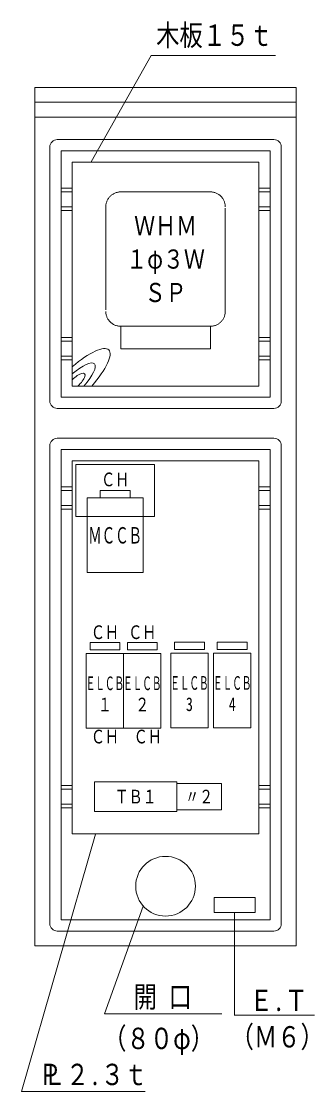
# Model space of a CAD drawing. Units: millimetres, scale not verified. Extents: x 396 to 6718, y 6971 to 11281.
# Drawn here: x 1706 to 2099, y 7963 to 9396 of the extents above; entities that cross this region are included whole.
import ezdxf
from ezdxf.enums import TextEntityAlignment as Align

# ---------------------------------------------------------------- set-up
doc = ezdxf.new("R2010")
doc.units = ezdxf.units.MM
doc.header["$LTSCALE"] = 23.0001
doc.linetypes.add('CHAIN', pattern=[18.5, 12, -1.5, 3.5, -1.5])
doc.linetypes.add('DASHED_SPACED', pattern=[12, 6, -6])
doc.layers.add('寸法', color=3, linetype='Continuous', lineweight=13)
doc.layers.add('本体', color=7, linetype='Continuous', lineweight=20)
doc.styles.add('ＭＳ ゴシック', font='')
doc.styles.get('ＭＳ ゴシック').set_extended_font_data('MS Gothic')

# ---------------------------------------------------------------- blocks, each defined once
blk = doc.blocks.new('filled_arrow')
at = {"color": 0, "linetype": 'Continuous', "lineweight": -2}
blk.add_solid([(7.5, 1.25), (0, 0), (7.5, -1.25)], dxfattribs=at)

msp = doc.modelspace()

# ---------------------------------------------------------------- linework, layer by layer
at = {"layer": '寸法', "color": 1}
for p, q in [((1991.78, 8202.61), (1991.78, 8064.37)), ((1991.78, 8065.02), (2098.86, 8065.02))]:
    msp.add_line(p, q, dxfattribs=at)
for points in [[(1799.56, 9207.61), (1799.65, 9207.76), (1879.96, 9350.32), (2046.64, 9350.32)], [(1805.41, 8307.61), (1805.36, 8307.43), (1706.23, 7962.55), (1872.05, 7962.55)], [(1869.24, 8211.19), (1869.18, 8211.02), (1817.52, 8066.52), (1974.82, 8066.52)]]:
    msp.add_lwpolyline(points, dxfattribs=at)
at = {"layer": '本体'}
for p, q in [((2074.28, 9307.61), (1724.28, 9307.61)), ((1724.28, 9307.61), (1724.28, 8157.61)), ((2074.28, 8157.61), (2074.28, 9307.61)), ((2074.28, 9287.61), (1724.28, 9287.61)), ((2074.28, 9267.61), (1724.28, 9267.61)), ((2044.28, 9237.61), (1754.28, 9237.61)), ((1744.28, 9227.61), (1744.28, 8887.61)), ((1759.28, 8892.61), (1759.28, 9222.61)), ((1759.28, 9222.61), (2039.28, 9222.61)), ((2039.28, 8892.61), (2039.28, 9222.61)), ((2054.28, 8887.61), (2054.28, 9227.61)), ((1774.28, 8907.61), (1774.28, 9207.61)), ((1774.28, 9207.61), (2024.28, 9207.61)), ((2024.28, 8907.61), (2024.28, 9207.61)), ((1759.28, 9172.61), (1774.28, 9172.61)), ((2039.28, 9172.61), (2024.28, 9172.61)), ((1774.28, 9142.61), (1759.28, 9142.61)), ((2024.28, 9142.61), (2039.28, 9142.61)), ((1759.28, 8972.61), (1774.28, 8972.61)), ((2039.28, 8972.61), (2024.28, 8972.61)), ((1774.28, 8942.61), (1759.28, 8942.61)), ((2024.28, 8942.61), (2039.28, 8942.61)), ((1774.28, 8907.61), (2024.28, 8907.61)), ((1759.28, 8892.61), (2039.28, 8892.61)), ((1754.28, 8877.61), (2044.28, 8877.61)), ((1754.28, 8837.61), (2044.28, 8837.61)), ((1744.28, 8187.61), (1744.28, 8827.61)), ((1759.28, 8822.61), (2039.28, 8822.61)), ((1759.28, 8822.61), (1759.28, 8192.61)), ((2039.28, 8822.61), (2039.28, 8192.61)), ((2054.28, 8827.61), (2054.28, 8187.61)), ((1774.28, 8807.61), (2024.28, 8807.61)), ((1774.28, 8807.61), (1774.28, 8307.61)), ((2024.28, 8807.61), (2024.28, 8307.61)), ((1759.28, 8772.61), (1774.28, 8772.61)), ((2039.28, 8772.61), (2024.28, 8772.61)), ((1774.28, 8742.61), (1759.28, 8742.61)), ((2024.28, 8742.61), (2039.28, 8742.61)), ((1759.28, 8372.61), (1774.28, 8372.61)), ((1804.28, 8377.61), (1804.28, 8337.61)), ((1804.28, 8377.61), (1914.28, 8377.61)), ((1914.28, 8377.61), (1914.28, 8337.61)), ((1914.28, 8375.11), (1974.28, 8375.11)), ((1974.28, 8375.11), (1974.28, 8340.11)), ((2039.28, 8372.61), (2024.28, 8372.61)), ((1774.28, 8342.61), (1759.28, 8342.61)), ((2024.28, 8342.61), (2039.28, 8342.61)), ((1914.28, 8337.61), (1804.28, 8337.61)), ((1914.28, 8340.11), (1974.28, 8340.11)), ((1774.28, 8307.61), (2024.28, 8307.61)), ((1759.28, 8192.61), (2039.28, 8192.61)), ((2044.28, 8177.61), (1754.28, 8177.61)), ((1724.28, 8157.61), (2074.28, 8157.61))]:
    msp.add_line(p, q, dxfattribs=at)
at = {"layer": '本体', "linetype": 'DASHED_SPACED'}
for p, q in [((1759.28, 9167.61), (1774.28, 9167.61)), ((1959.28, 9167.61), (1839.28, 9167.61)), ((2039.28, 9167.61), (2024.28, 9167.61)), ((1774.28, 9147.61), (1759.28, 9147.61)), ((1819.28, 9147.61), (1819.28, 9007.61)), ((1979.28, 9007.61), (1979.28, 9147.61)), ((2024.28, 9147.61), (2039.28, 9147.61)), ((1839.28, 8987.61), (1839.28, 8957.61)), ((1839.28, 8987.61), (1959.28, 8987.61)), ((1959.28, 8957.61), (1959.28, 8987.61)), ((1759.28, 8967.61), (1774.28, 8967.61)), ((2039.28, 8967.61), (2024.28, 8967.61)), ((1774.28, 8947.61), (1759.28, 8947.61)), ((1839.28, 8957.61), (1959.28, 8957.61)), ((2024.28, 8947.61), (2039.28, 8947.61)), ((1759.28, 8767.61), (1774.28, 8767.61)), ((2039.28, 8767.61), (2024.28, 8767.61)), ((1774.28, 8747.61), (1759.28, 8747.61)), ((2024.28, 8747.61), (2039.28, 8747.61)), ((1759.28, 8367.61), (1774.28, 8367.61)), ((2039.28, 8367.61), (2024.28, 8367.61)), ((1774.28, 8347.61), (1759.28, 8347.61)), ((2024.28, 8347.61), (2039.28, 8347.61))]:
    msp.add_line(p, q, dxfattribs=at)
at = {"layer": '本体', "linetype": 'CHAIN'}
msp.add_lwpolyline([(1779.28, 8802.61), (1884.28, 8802.61), (1884.28, 8732.61), (1779.28, 8732.61)], close=True, dxfattribs=at)
at = {"layer": '本体'}
for points in [[(1811.78, 8767.61), (1851.78, 8767.61), (1851.78, 8757.61), (1811.78, 8757.61)], [(1794.28, 8757.61), (1869.28, 8757.61), (1869.28, 8657.61), (1794.28, 8657.61)], [(1798.11, 8564.18), (1838.11, 8564.18), (1838.11, 8554.18), (1798.11, 8554.18)], [(1848.11, 8564.18), (1888.11, 8564.18), (1888.11, 8554.18), (1848.11, 8554.18)], [(1911.24, 8564.62), (1951.24, 8564.62), (1951.24, 8554.62), (1911.24, 8554.62)], [(1968.59, 8564.62), (2008.59, 8564.62), (2008.59, 8554.62), (1968.59, 8554.62)], [(1793.11, 8549.18), (1843.11, 8549.18), (1843.11, 8449.18), (1793.11, 8449.18)], [(1843.11, 8549.18), (1893.11, 8549.18), (1893.11, 8449.18), (1843.11, 8449.18)], [(1906.24, 8549.62), (1956.24, 8549.62), (1956.24, 8449.62), (1906.24, 8449.62)], [(1963.59, 8549.62), (2013.59, 8549.62), (2013.59, 8449.62), (1963.59, 8449.62)], [(1964.28, 8222.61), (2019.28, 8222.61), (2019.28, 8202.61), (1964.28, 8202.61)]]:
    msp.add_lwpolyline(points, close=True, dxfattribs=at)
msp.add_circle((1899.28, 8237.61), 40, dxfattribs=at)
for centre, start, end in [((1754.28, 9227.61), 90, 180), ((2044.28, 9227.61), 0, 90), ((1754.28, 8887.61), 180, 270), ((2044.28, 8887.61), 270, 0), ((1754.28, 8827.61), 90, 180), ((2044.28, 8827.61), 0, 90), ((1754.28, 8187.61), 180, 270), ((2044.28, 8187.61), 270, 0)]:
    msp.add_arc(centre, 10, start, end, dxfattribs=at)
at = {"layer": '本体', "linetype": 'DASHED_SPACED'}
for centre, start, end in [((1839.28, 9147.61), 90, 179.99999), ((1959.28, 9147.61), 0, 90), ((1839.28, 9007.61), 179.99999, 269.99999), ((1959.28, 9007.61), 269.99999, 359.99999)]:
    msp.add_arc(centre, 20, start, end, dxfattribs=at)
at = {"layer": '本体'}
for centre, major_axis, ratio, start_param, end_param in [((1774.28, 8907.61), (48.98, 48.35), 0.277613, 4.9865881, 7.5865545), ((1774.28, 8907.85), (29.73, 29.49), 0.278999, 4.9787119, 7.5839597), ((1778.76, 8912.39), (12.08, 11.7), 0.335935, 4.649661, 7.8999184)]:
    msp.add_ellipse(centre, major_axis=major_axis, ratio=ratio, start_param=start_param, end_param=end_param, dxfattribs=at)

# ---------------------------------------------------------------- block references
at = {"layer": '寸法', "color": 1, "xscale": 0.024, "yscale": 0.024}
for p, rotation in [((1799.56, 9207.61), 60.6), ((1805.41, 8307.61), 254), ((1869.24, 8211.19), 250.3)]:
    msp.add_blockref('filled_arrow', p, dxfattribs=dict(at, rotation=rotation))

# ---------------------------------------------------------------- texts
at = {"layer": '寸法', "style": 'ＭＳ ゴシック', "width": 0.8}
for s, p in [('木板１５ｔ', (1886.74, 9354.62)), ('開 口', (1856.52, 8066.61)), ('Ｅ.Ｔ', (2011.79, 8061.92)), (' （８０φ）', (1800.23, 8010.9)), ('（Ｍ６）', (1986.41, 8013.06)), ('Ｐ', (1729.02, 7962.64)), ('Ｌ２.３ｔ', (1734.59, 7962.64))]:
    msp.add_text(s, height=28.59, dxfattribs=at).set_placement(p, align=Align.BOTTOM_LEFT)
at = {"layer": '本体', "style": 'ＭＳ ゴシック'}
for s, height, width, p in [('ＷＨＭ', 25.66, 0.8, (1899.28, 9122.36)), ('１φ３Ｗ', 25.66, 0.8, (1899.28, 9077.61)), ('ＳＰ', 25.66, 0.8, (1899.28, 9032.85)), ('ＣＨ', 18.33, 0.75, (1831.78, 8782.46)), ('ＭＣＣＢ', 21.99, 0.6, (1831.78, 8707.61)), ('ＣＨ', 18.33, 0.75, (1818.11, 8577.85)), ('ＣＨ', 18.33, 0.75, (1868.11, 8577.85)), ('ＥＬＣＢ', 18.33, 0.5, (1818.11, 8509.4)), ('ＥＬＣＢ', 18.33, 0.5, (1868.11, 8509.4)), ('ＥＬＣＢ', 18.33, 0.5, (1931.24, 8509.84)), ('ＥＬＣＢ', 18.33, 0.5, (1988.59, 8509.84)), ('１', 18.33, 0.75, (1818.11, 8480.97)), ('２', 18.33, 0.75, (1868.11, 8480.97)), ('3', 18.33, 0.75, (1931.24, 8481.41)), ('4', 18.33, 0.75, (1988.59, 8481.41)), ('ＣＨ', 18.33, 0.75, (1818.11, 8438.06)), ('ＣＨ', 18.33, 0.75, (1875.45, 8438.06)), ('ＴＢ１', 18.33, 0.75, (1859.28, 8357.61)), ('〃２', 18.33, 0.75, (1944.28, 8357.61))]:
    msp.add_text(s, height=height, dxfattribs=dict(at, width=width)).set_placement(p, align=Align.MIDDLE_CENTER)

doc.saveas('drawing.dxf')
